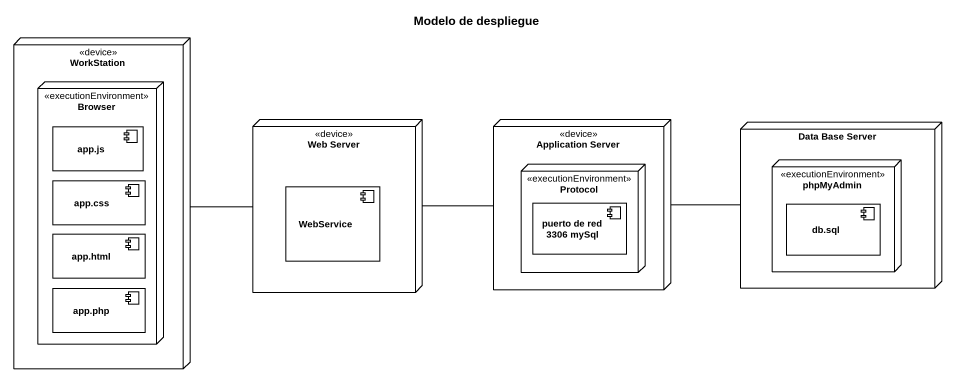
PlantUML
@startuml
title Modelo de despliegue
node WorkStation <<device>> {
  node Browser <<executionEnvironment>> {
    component "app.js" as app_js
    component "app.css" as app_css
    component "app.html" as app_html
    component "app.php" as app_php
  }
}
node "Web Server" as Web_Server <<device>> {
  component WebService
}
node "Application Server" as Application_Server <<device>> {
  node "Protocol" as Protocol_ <<executionEnvironment>> {
    component "puerto de red 3306 mySql" as puerto_de_red_3306_mySql
  }
}
node "Data Base Server" as Data_Base_Server {
  node phpMyAdmin <<executionEnvironment>> {
    component "db.sql" as db_sql
  }
}
WorkStation -right- Web_Server
Web_Server -right- Application_Server
Application_Server -right- Data_Base_Server
@enduml
